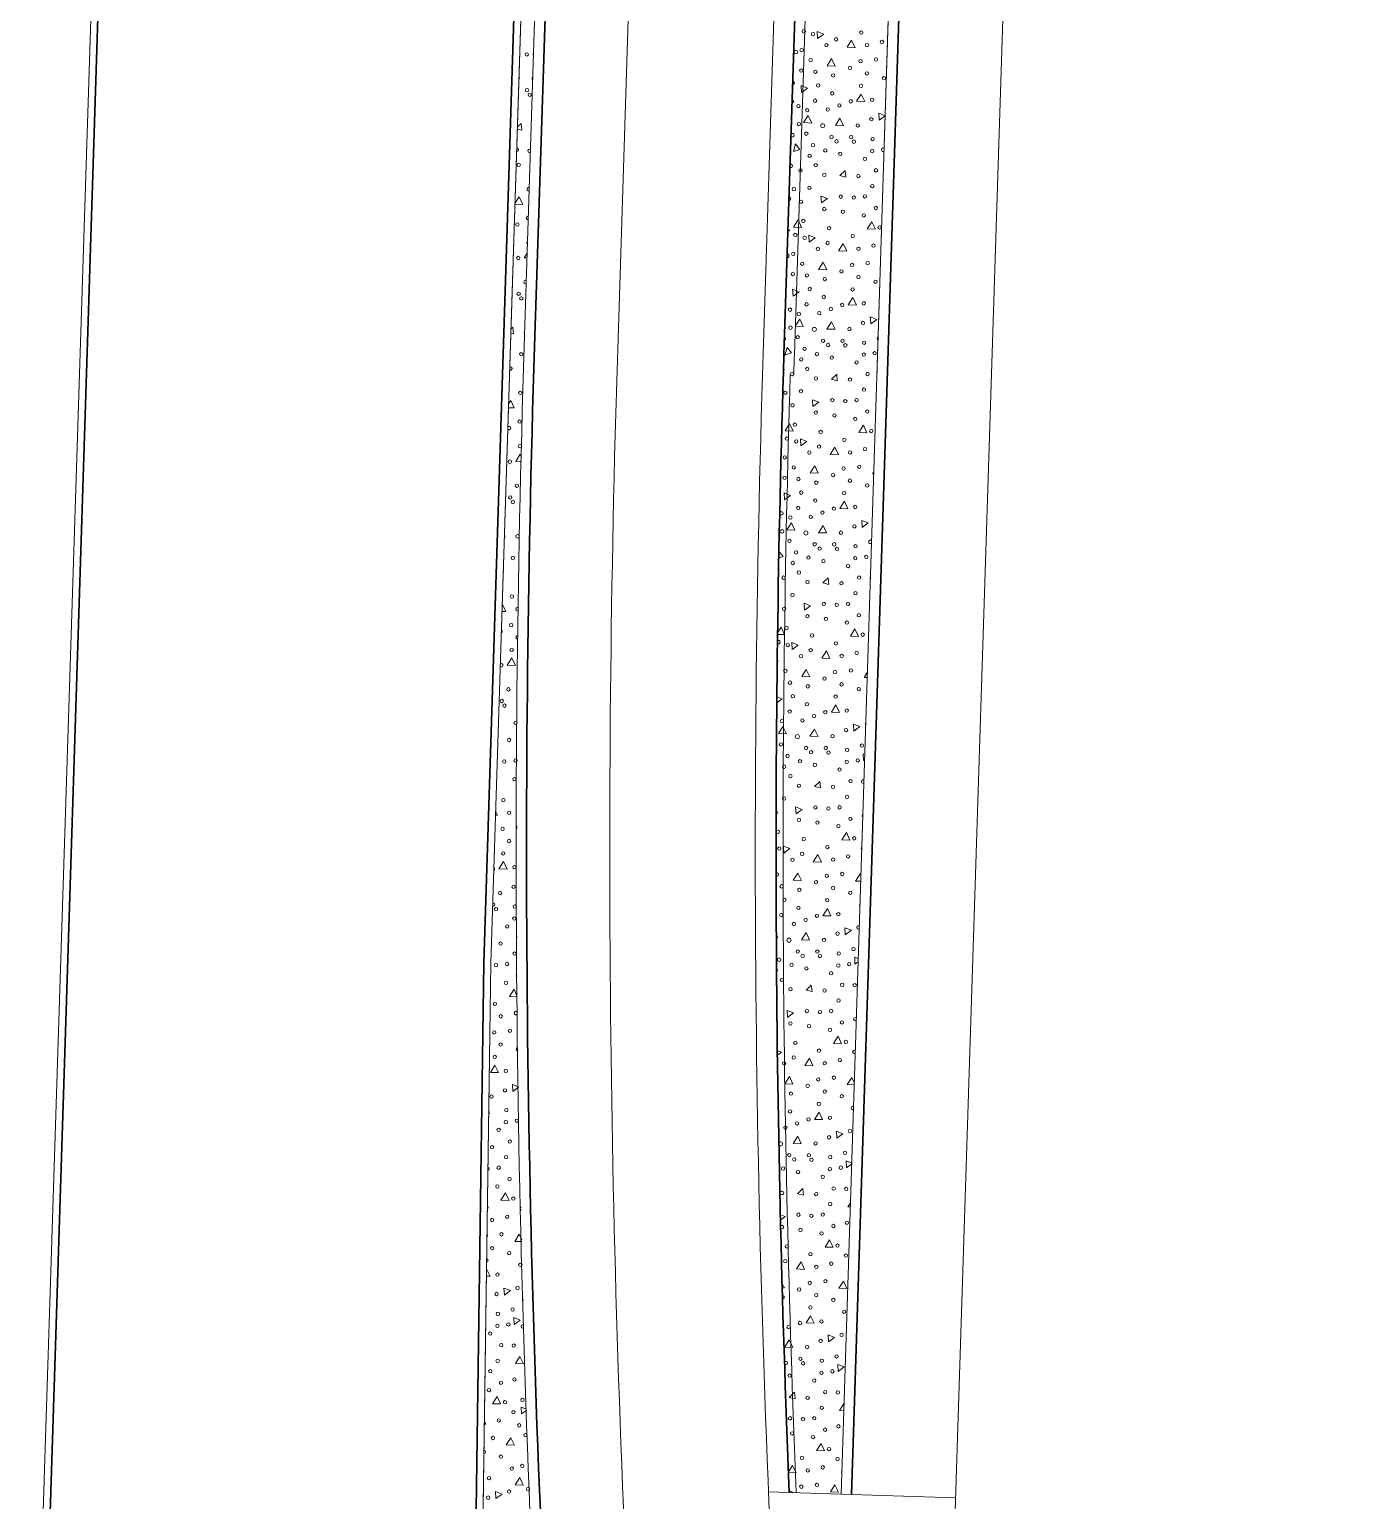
# Model space of a CAD drawing. Extents: x 2536801 to 2538856, y 7112140 to 7131569.
# Drawn here: x 2537715.6 to 2537843.1, y 7116938.2 to 7117079.7 of the extents above; entities that cross this region are included whole.
import ezdxf

# ---------------------------------------------------------------- set-up
doc = ezdxf.new("R2010")
doc.units = 0
doc.header["$LTSCALE"] = 100
doc.header["$MEASUREMENT"] = 0
for name, color, linetype, lineweight in [('D_BOC_FR', 3, 'Continuous', 13), ('D_BOC_RMP', 1, 'Continuous', 13), ('D_CTB_1', 2, 'Continuous', 0), ('D_EOS_ML', 7, 'Continuous', 30), ('D_EOS_RMP', 1, 'Continuous', 30), ('D_EOT_ML', 7, 'Continuous', 13), ('D_EOT_RMP', 1, 'Continuous', 13), ('D_FOC_FR', 3, 'Continuous', 30), ('D_RIPRAP_1', 7, 'Continuous', 0)]:
    doc.layers.add(name, color=color, linetype=linetype, lineweight=lineweight)

msp = doc.modelspace()

# ---------------------------------------------------------------- linework, layer by layer
at = {"layer": 'D_BOC_FR', "lineweight": 0}
for p, q in [((2537715.59, 7116895.42), (2537749.49, 7117959.28)), ((2537759.96, 7116989.91), (2537772.54, 7117384.85)), ((2537753.98, 7116562), (2537759.96, 7116989.91))]:
    msp.add_line(p, q, dxfattribs=at)
at = {"layer": 'D_BOC_RMP', "lineweight": 0}
msp.add_arc((2539285.41, 7117000.76), 1497.33, 178.24887, 182.36309, dxfattribs=at)
at = {"layer": 'D_CTB_1', "linetype": 'Continuous', "lineweight": 0, "ltscale": 0.025}
for p, q in [((2537789.17, 7117048.43), (2537802.14, 7117455.5)), ((2537797.11, 7117046.25), (2537801.88, 7117196.17))]:
    msp.add_line(p, q, dxfattribs=at)
at = {"layer": 'D_CTB_1', "linetype": 'Continuous', "lineweight": 0, "ltscale": 0.025, "extrusion": (0, 0, -1)}
msp.add_arc((-2539285.41, 7117000.76), 1497, 1.75111, 1.82493, dxfattribs=at)
at = {"layer": 'D_EOS_ML'}
msp.add_line((2537794.68, 7116938.8), (2537871.99, 7119365), dxfattribs=at)
at = {"layer": 'D_EOS_RMP'}
for p, q in [((2537764.18, 7117049.23), (2537778.09, 7117485.76)), ((2537788.17, 7117048.46), (2537801.14, 7117455.54))]:
    msp.add_line(p, q, dxfattribs=at)
at = {"layer": 'D_EOS_RMP', "extrusion": (0, 0, -1)}
for radius, start in [(1522, 356.82493), (1498, 357.63691)]:
    msp.add_arc((-2539285.41, 7117000.76), radius, start, 1.82493, dxfattribs=at)
at = {"layer": 'D_EOT_ML'}
msp.add_line((2537798.59, 7116747.27), (2537892.98, 7119709.78), dxfattribs=at)
at = {"layer": 'D_EOT_RMP'}
for p, q in [((2537772.18, 7117048.97), (2537785.15, 7117456.05)), ((2537786.17, 7117048.53), (2537799.14, 7117455.6)), ((2537804.68, 7116938.48), (2537786.68, 7116939.06))]:
    msp.add_line(p, q, dxfattribs=at)
at = {"layer": 'D_EOT_RMP', "extrusion": (0, 0, -1)}
for radius in [1514, 1500]:
    msp.add_arc((-2539285.41, 7117000.76), radius, 356.82493, 1.82493, dxfattribs=at)
at = {"layer": 'D_FOC_FR'}
for p, q in [((2537716.26, 7116895.4), (2537750.16, 7117959.26)), ((2537759.29, 7116989.93), (2537780.23, 7117646.9)), ((2537753.31, 7116562.01), (2537759.29, 7116989.93))]:
    msp.add_line(p, q, dxfattribs=at)
at = {"layer": 'D_RIPRAP_1', "color": 7, "linetype": 'Continuous', "lineweight": 0}
for p, q in [((2537762.52, 7117070.31), (2537762.89, 7117070.67)), ((2537762.89, 7117070.67), (2537762.95, 7117070.04)), ((2537762.95, 7117070.04), (2537762.52, 7117070.14)), ((2537793.54, 7117065.66), (2537794.06, 7117066.15)), ((2537794.06, 7117066.15), (2537794.12, 7117065.52)), ((2537794.12, 7117065.52), (2537793.54, 7117065.66)), ((2537762.14, 7117050.45), (2537761.89, 7117050.51)), ((2537761.9, 7117050.91), (2537762.08, 7117051.08)), ((2537762.08, 7117051.08), (2537762.14, 7117050.45)), ((2537792.73, 7117046.07), (2537793.24, 7117046.57)), ((2537793.24, 7117046.57), (2537793.3, 7117045.94)), ((2537793.3, 7117045.94), (2537792.73, 7117046.07)), ((2537761.33, 7117030.87), (2537761.27, 7117030.88)), ((2537761.28, 7117031.33), (2537761.33, 7117030.87)), ((2537791.91, 7117026.49), (2537792.43, 7117026.98)), ((2537792.49, 7117026.35), (2537791.91, 7117026.49)), ((2537792.43, 7117026.98), (2537792.49, 7117026.35)), ((2537791.1, 7117006.9), (2537791.62, 7117007.4)), ((2537791.68, 7117006.77), (2537791.1, 7117006.9)), ((2537791.62, 7117007.4), (2537791.68, 7117006.77)), ((2537790.29, 7116987.31), (2537790.8, 7116987.81)), ((2537790.87, 7116987.18), (2537790.29, 7116987.31)), ((2537790.8, 7116987.81), (2537790.87, 7116987.18)), ((2537789.47, 7116967.73), (2537789.99, 7116968.23)), ((2537790.05, 7116967.6), (2537789.47, 7116967.73)), ((2537789.99, 7116968.23), (2537790.05, 7116967.6)), ((2537788.66, 7116948.14), (2537789.18, 7116948.64)), ((2537789.18, 7116948.64), (2537789.24, 7116948.01)), ((2537789.24, 7116948.01), (2537788.66, 7116948.14))]:
    msp.add_line(p, q, dxfattribs=at)
at = {"layer": 'D_RIPRAP_1', "color": 7, "lineweight": 0, "flags": 128}
for points in [[(2537763.18, 7117049.26), (2537773.87, 7117384.57), (2537777.09, 7117485.79), (2537776.09, 7117485.83), (2537772.88, 7117384.84), (2537772.54, 7117384.85), (2537759.96, 7116989.91), (2537758.5, 7116885.57)], [(2537788.69, 7116938.99), (2537793.68, 7116938.84), (2537801.88, 7117196.17), (2537810.67, 7117471.96), (2537802.58, 7117472.29), (2537801.58, 7117472.33)], [(2537801.14, 7117455.54), (2537788.17, 7117048.46)]]:
    msp.add_lwpolyline(points, dxfattribs=at)
at = {"layer": 'D_RIPRAP_1', "color": 7, "linetype": 'Continuous', "lineweight": 0, "flags": 128}
for points in [[(2537791.41, 7117078.84), (2537791.37, 7117079.51), (2537791.99, 7117079.27)], [(2537795.02, 7117077.97), (2537794.25, 7117078.01), (2537794.68, 7117078.7)], [(2537793.09, 7117076.2), (2537792.31, 7117076.23), (2537792.75, 7117076.92)], [(2537789.85, 7117073.66), (2537789.82, 7117074.33), (2537790.43, 7117074.08)], [(2537795.94, 7117072.79), (2537795.16, 7117072.82), (2537795.6, 7117073.51)], [(2537790.84, 7117070.72), (2537790.06, 7117070.76), (2537790.5, 7117071.45)], [(2537793.89, 7117070.46), (2537793.11, 7117070.49), (2537793.55, 7117071.19)], [(2537797.32, 7117070.99), (2537797.29, 7117071.66), (2537797.9, 7117071.42)], [(2537789.71, 7117068.19), (2537789.08, 7117067.98), (2537789.28, 7117068.73)], [(2537791.77, 7117063.03), (2537791.73, 7117063.7), (2537792.35, 7117063.46)], [(2537789.86, 7117060.68), (2537789.08, 7117060.71), (2537789.52, 7117061.4)], [(2537796.96, 7117060.51), (2537796.18, 7117060.54), (2537796.62, 7117061.23)], [(2537790.59, 7117059.25), (2537790.56, 7117059.92), (2537791.17, 7117059.68)], [(2537794.21, 7117058.39), (2537793.43, 7117058.42), (2537793.87, 7117059.12)], [(2537792.28, 7117056.61), (2537791.5, 7117056.64), (2537791.94, 7117057.34)], [(2537789.04, 7117054.07), (2537789, 7117054.74), (2537789.62, 7117054.5)], [(2537795.13, 7117053.2), (2537794.35, 7117053.24), (2537794.79, 7117053.93)], [(2537796.51, 7117051.41), (2537796.47, 7117052.08), (2537797.09, 7117051.83)], [(2537790.03, 7117051.14), (2537789.25, 7117051.17), (2537789.69, 7117051.87)], [(2537793.08, 7117050.88), (2537792.3, 7117050.91), (2537792.74, 7117051.6)], [(2537788.9, 7117048.61), (2537788.26, 7117048.39), (2537788.47, 7117049.14)], [(2537790.95, 7117043.44), (2537790.92, 7117044.11), (2537791.53, 7117043.87)], [(2537789.04, 7117041.09), (2537788.27, 7117041.12), (2537788.71, 7117041.82)], [(2537796.15, 7117040.92), (2537795.37, 7117040.95), (2537795.81, 7117041.65)], [(2537789.78, 7117039.67), (2537789.75, 7117040.34), (2537790.36, 7117040.1)], [(2537793.4, 7117038.8), (2537792.62, 7117038.84), (2537793.06, 7117039.53)], [(2537791.47, 7117037.03), (2537790.69, 7117037.06), (2537791.13, 7117037.75)], [(2537788.23, 7117034.48), (2537788.19, 7117035.15), (2537788.81, 7117034.91)], [(2537794.32, 7117033.62), (2537793.54, 7117033.65), (2537793.98, 7117034.34)], [(2537789.22, 7117031.55), (2537788.44, 7117031.59), (2537788.88, 7117032.28)], [(2537795.7, 7117031.82), (2537795.66, 7117032.49), (2537796.28, 7117032.25)], [(2537792.26, 7117031.29), (2537791.49, 7117031.32), (2537791.93, 7117032.02)], [(2537790.14, 7117023.86), (2537790.1, 7117024.53), (2537790.72, 7117024.29)], [(2537788.97, 7117020.08), (2537788.93, 7117020.75), (2537789.55, 7117020.51)], [(2537795.34, 7117021.33), (2537794.56, 7117021.37), (2537795, 7117022.06)], [(2537792.58, 7117019.22), (2537791.81, 7117019.25), (2537792.25, 7117019.95)], [(2537762.34, 7117018.55), (2537761.56, 7117018.58), (2537762, 7117019.27)], [(2537790.65, 7117017.44), (2537789.88, 7117017.47), (2537790.31, 7117018.17)], [(2537793.5, 7117014.03), (2537792.73, 7117014.06), (2537793.17, 7117014.76)], [(2537788.4, 7117011.97), (2537787.63, 7117012), (2537788.07, 7117012.69)], [(2537791.45, 7117011.71), (2537790.67, 7117011.74), (2537791.11, 7117012.43)], [(2537794.88, 7117012.24), (2537794.85, 7117012.91), (2537795.46, 7117012.66)], [(2537789.33, 7117004.27), (2537789.29, 7117004.94), (2537789.91, 7117004.7)], [(2537794.52, 7117001.75), (2537793.75, 7117001.78), (2537794.18, 7117002.48)], [(2537788.16, 7117000.5), (2537788.12, 7117001.17), (2537788.74, 7117000.93)], [(2537761.53, 7116998.96), (2537760.75, 7116998.99), (2537761.19, 7116999.69)], [(2537791.77, 7116999.63), (2537790.99, 7116999.67), (2537791.43, 7117000.36)], [(2537789.84, 7116997.86), (2537789.06, 7116997.89), (2537789.5, 7116998.58)], [(2537792.69, 7116994.45), (2537791.91, 7116994.48), (2537792.35, 7116995.17)], [(2537790.64, 7116992.12), (2537789.86, 7116992.15), (2537790.3, 7116992.85)], [(2537794.07, 7116992.65), (2537794.03, 7116993.32), (2537794.65, 7116993.08)], [(2537788.51, 7116984.69), (2537788.48, 7116985.36), (2537789.09, 7116985.12)], [(2537793.71, 7116982.16), (2537792.93, 7116982.2), (2537793.37, 7116982.89)], [(2537760.71, 7116979.38), (2537759.94, 7116979.41), (2537760.37, 7116980.1)], [(2537790.96, 7116980.05), (2537790.18, 7116980.08), (2537790.62, 7116980.78)], [(2537789.03, 7116978.27), (2537788.25, 7116978.3), (2537788.69, 7116979)], [(2537791.88, 7116974.86), (2537791.1, 7116974.89), (2537791.54, 7116975.59)], [(2537789.83, 7116972.54), (2537789.05, 7116972.57), (2537789.49, 7116973.26)], [(2537793.26, 7116973.07), (2537793.22, 7116973.74), (2537793.84, 7116973.49)], [(2537761.73, 7116967.09), (2537760.95, 7116967.12), (2537761.39, 7116967.82)], [(2537792.9, 7116962.58), (2537792.12, 7116962.61), (2537792.56, 7116963.31)], [(2537790.15, 7116960.46), (2537789.37, 7116960.5), (2537789.81, 7116961.19)], [(2537761.28, 7116957.99), (2537761.24, 7116958.66), (2537761.86, 7116958.42)], [(2537794.22, 7116958.61), (2537793.44, 7116958.64), (2537793.88, 7116959.34)], [(2537762.21, 7116955.15), (2537762.18, 7116955.82), (2537762.79, 7116955.58)], [(2537791.06, 7116955.28), (2537790.29, 7116955.31), (2537790.73, 7116956)], [(2537792.45, 7116953.48), (2537792.41, 7116954.15), (2537793.03, 7116953.91)], [(2537763.12, 7116951.36), (2537762.35, 7116951.4), (2537762.78, 7116952.09)], [(2537793.38, 7116950.64), (2537793.34, 7116951.31), (2537793.96, 7116951.07)], [(2537760.92, 7116947.51), (2537760.14, 7116947.54), (2537760.58, 7116948.23)], [(2537762.24, 7116943.54), (2537761.46, 7116943.57), (2537761.9, 7116944.26)], [(2537792.08, 7116942.99), (2537791.31, 7116943.03), (2537791.75, 7116943.72)], [(2537763.1, 7116939.7), (2537762.32, 7116939.73), (2537762.76, 7116940.43)], [(2537760.47, 7116938.41), (2537760.43, 7116939.08), (2537761.05, 7116938.84)], [(2537793.4, 7116939.02), (2537792.63, 7116939.06), (2537793.06, 7116939.75)]]:
    msp.add_lwpolyline(points, close=True, dxfattribs=at)
for points in [[(2537764.08, 7117077.33), (2537764, 7117077.33), (2537764.08, 7117077.46)], [(2537762.67, 7117075.08), (2537762.72, 7117074.97), (2537762.67, 7117074.98)], [(2537788.96, 7117073.07), (2537789.11, 7117072.73), (2537788.95, 7117072.74)], [(2537762.29, 7117062.97), (2537762.71, 7117063.63), (2537763.04, 7117062.9), (2537762.29, 7117062.93)], [(2537788.55, 7117060.49), (2537788.72, 7117060.42), (2537788.55, 7117060.3)], [(2537763.45, 7117057.74), (2537763.19, 7117057.75), (2537763.47, 7117058.19)], [(2537761.67, 7117043.7), (2537761.89, 7117044.04), (2537762.23, 7117043.32), (2537761.66, 7117043.34)], [(2537762.93, 7117038.14), (2537762.37, 7117038.16), (2537762.81, 7117038.86), (2537762.94, 7117038.58)], [(2537796.81, 7117036.98), (2537796.69, 7117036.98), (2537796.82, 7117037.18)], [(2537787.78, 7117029.4), (2537788.09, 7117029.02), (2537787.77, 7117028.92)], [(2537761.06, 7117024.43), (2537761.08, 7117024.46), (2537761.42, 7117023.73), (2537761.04, 7117023.75)], [(2537787.63, 7117021.82), (2537787.89, 7117022.23), (2537788.23, 7117021.51), (2537787.62, 7117021.53)], [(2537796.19, 7117017.38), (2537795.88, 7117017.4), (2537796.2, 7117017.91)], [(2537787.5, 7117015.52), (2537787.99, 7117015.33), (2537787.49, 7117014.96)], [(2537795.93, 7117009.48), (2537795.81, 7117009.39), (2537795.78, 7117010.06), (2537795.95, 7117010)], [(2537760.43, 7117004.53), (2537760.61, 7117004.15), (2537760.41, 7117004.15)], [(2537795.56, 7116997.79), (2537795.06, 7116997.81), (2537795.5, 7116998.51), (2537795.58, 7116998.34)], [(2537787.53, 7116992.51), (2537787.59, 7116992.38), (2537787.53, 7116992.39)], [(2537795.31, 7116990.04), (2537795, 7116989.81), (2537794.97, 7116990.48), (2537795.32, 7116990.34)], [(2537762.48, 7116986.68), (2537761.77, 7116986.71), (2537762.21, 7116987.4), (2537762.48, 7116986.81)], [(2537795.19, 7116986.05), (2537795.14, 7116986.05), (2537795.19, 7116986.14)], [(2537787.56, 7116981.48), (2537787.92, 7116981.34), (2537787.56, 7116981.07)], [(2537794.94, 7116978.2), (2537794.25, 7116978.23), (2537794.69, 7116978.92), (2537794.94, 7116978.38)], [(2537762.65, 7116977.99), (2537762.09, 7116977.58), (2537762.06, 7116978.25), (2537762.65, 7116978.01)], [(2537794.7, 7116970.6), (2537794.19, 7116970.22), (2537794.15, 7116970.89), (2537794.7, 7116970.68)], [(2537787.92, 7116965.67), (2537788.28, 7116965.53), (2537787.93, 7116965.27)], [(2537794.56, 7116966.46), (2537794.32, 7116966.47), (2537794.58, 7116966.87)], [(2537762.97, 7116963.13), (2537762.27, 7116963.15), (2537762.71, 7116963.85), (2537762.96, 7116963.31)], [(2537759.55, 7116960.5), (2537759.56, 7116960.52), (2537759.9, 7116959.79), (2537759.54, 7116959.81)], [(2537788.09, 7116958.95), (2537788.21, 7116958.69), (2537788.1, 7116958.69)], [(2537788.25, 7116953), (2537788.67, 7116953.68), (2537789.01, 7116952.95), (2537788.25, 7116952.98)], [(2537763.41, 7116946.9), (2537762.94, 7116946.55), (2537762.9, 7116947.22), (2537763.4, 7116947.02)], [(2537793.94, 7116946.86), (2537793.51, 7116946.88), (2537793.95, 7116947.58), (2537793.96, 7116947.55)], [(2537788.61, 7116940.99), (2537788.99, 7116941.61), (2537789.33, 7116940.88), (2537788.61, 7116940.91)]]:
    msp.add_lwpolyline(points, dxfattribs=at)
at = {"layer": 'D_RIPRAP_1', "color": 7, "linetype": 'Continuous', "lineweight": 0}
for centre, radius in [((2537790.08, 7117079.54), 0.163), ((2537790.97, 7117079.27), 0.163), ((2537793.18, 7117078.77), 0.163), ((2537795.6, 7117079.42), 0.163), ((2537763.43, 7117077.32), 0.163), ((2537789.31, 7117077.54), 0.163), ((2537789.87, 7117077.73), 0.163), ((2537792.25, 7117078.2), 0.163), ((2537796.16, 7117078.21), 0.163), ((2537797.6, 7117078.52), 0.163), ((2537790.74, 7117076.77), 0.163), ((2537794.51, 7117076.03), 0.163), ((2537795.53, 7117076.66), 0.163), ((2537797.03, 7117076.83), 0.163), ((2537789.84, 7117075.77), 0.163), ((2537791.19, 7117075.65), 0.163), ((2537792.9, 7117075.3), 0.163), ((2537796.15, 7117075.49), 0.163), ((2537797.79, 7117075.03), 0.163), ((2537763.46, 7117073.88), 0.163), ((2537763.72, 7117073.44), 0.163), ((2537791.46, 7117074.34), 0.163), ((2537792.81, 7117073.58), 0.163), ((2537795.58, 7117074.3), 0.163), ((2537796.65, 7117072.96), 0.163), ((2537789.56, 7117072.35), 0.163), ((2537790.41, 7117071.95), 0.163), ((2537791.16, 7117072.87), 0.163), ((2537792.38, 7117072.02), 0.163), ((2537793.5, 7117072.42), 0.163), ((2537794.59, 7117072.81), 0.163), ((2537789.61, 7117070.62), 0.163), ((2537791.9, 7117070.46), 0.199), ((2537795.27, 7117070.49), 0.163), ((2537796.57, 7117071.09), 0.163), ((2537790.32, 7117069.7), 0.163), ((2537792.74, 7117069.37), 0.163), ((2537793.22, 7117068.96), 0.163), ((2537794.63, 7117069.37), 0.163), ((2537794.89, 7117068.93), 0.163), ((2537796.69, 7117069.18), 0.163), ((2537790.64, 7117067.57), 0.163), ((2537790.96, 7117068.59), 0.163), ((2537792.15, 7117068.09), 0.163), ((2537793.58, 7117067.75), 0.163), ((2537796.65, 7117068.03), 0.163), ((2537762.66, 7117066.7), 0.163), ((2537789.76, 7117066.16), 0.163), ((2537791.22, 7117066.66), 0.163), ((2537795.96, 7117067.28), 0.163), ((2537797.02, 7117066.17), 0.163), ((2537790.62, 7117064.5), 0.163), ((2537792.05, 7117065.74), 0.163), ((2537795.33, 7117065.62), 0.163), ((2537796.67, 7117064.66), 0.163), ((2537789.12, 7117064.36), 0.163), ((2537789.81, 7117063.15), 0.163), ((2537793.63, 7117063.64), 0.163), ((2537794.88, 7117063.55), 0.163), ((2537795.96, 7117063.66), 0.163), ((2537792.05, 7117062.45), 0.163), ((2537793.83, 7117062.19), 0.163), ((2537795.84, 7117061.84), 0.163), ((2537797, 7117062.55), 0.163), ((2537762.53, 7117060.96), 0.163), ((2537790.03, 7117061.31), 0.163), ((2537792.51, 7117060.6), 0.163), ((2537797.37, 7117060.68), 0.163), ((2537789.26, 7117059.96), 0.163), ((2537790.16, 7117059.68), 0.163), ((2537792.36, 7117059.18), 0.163), ((2537794.79, 7117059.84), 0.163), ((2537796.78, 7117058.93), 0.163), ((2537762.61, 7117057.74), 0.163), ((2537789.06, 7117058.14), 0.163), ((2537791.43, 7117058.61), 0.163), ((2537795.34, 7117058.63), 0.163), ((2537789.03, 7117056.19), 0.163), ((2537789.93, 7117057.19), 0.163), ((2537790.38, 7117056.06), 0.163), ((2537793.7, 7117056.45), 0.163), ((2537794.72, 7117057.07), 0.163), ((2537796.22, 7117057.24), 0.163), ((2537790.65, 7117054.76), 0.163), ((2537792.09, 7117055.71), 0.163), ((2537794.77, 7117054.72), 0.163), ((2537795.34, 7117055.9), 0.163), ((2537796.98, 7117055.45), 0.163), ((2537762.65, 7117054.3), 0.163), ((2537762.91, 7117053.85), 0.163), ((2537790.35, 7117053.28), 0.163), ((2537792, 7117053.99), 0.163), ((2537793.78, 7117053.22), 0.163), ((2537795.84, 7117053.38), 0.163), ((2537788.75, 7117052.77), 0.163), ((2537789.6, 7117052.36), 0.163), ((2537791.56, 7117052.43), 0.163), ((2537792.68, 7117052.84), 0.163), ((2537788.8, 7117051.04), 0.163), ((2537791.09, 7117050.87), 0.199), ((2537794.46, 7117050.91), 0.163), ((2537795.76, 7117051.5), 0.163), ((2537789.5, 7117050.12), 0.163), ((2537790.15, 7117049.01), 0.163), ((2537791.93, 7117049.78), 0.163), ((2537792.41, 7117049.37), 0.163), ((2537793.81, 7117049.78), 0.163), ((2537794.07, 7117049.34), 0.163), ((2537795.88, 7117049.59), 0.163), ((2537762.9, 7117048.48), 0.163), ((2537789.83, 7117047.98), 0.163), ((2537791.34, 7117048.5), 0.163), ((2537792.77, 7117048.16), 0.163), ((2537795.15, 7117047.7), 0.163), ((2537795.84, 7117048.45), 0.163), ((2537796.89, 7117048.58), 0.163), ((2537788.95, 7117046.57), 0.163), ((2537790.41, 7117047.07), 0.163), ((2537791.24, 7117046.15), 0.163), ((2537796.21, 7117046.58), 0.163), ((2537762.81, 7117044.76), 0.163), ((2537788.31, 7117044.78), 0.163), ((2537789.81, 7117044.92), 0.163), ((2537794.52, 7117046.04), 0.163), ((2537795.86, 7117045.08), 0.163), ((2537788.99, 7117043.57), 0.163), ((2537792.82, 7117044.06), 0.163), ((2537794.07, 7117043.96), 0.163), ((2537795.15, 7117044.07), 0.163), ((2537762.74, 7117042), 0.163), ((2537791.23, 7117042.87), 0.163), ((2537793.02, 7117042.6), 0.163), ((2537795.03, 7117042.26), 0.163), ((2537796.18, 7117042.97), 0.163), ((2537789.22, 7117041.72), 0.163), ((2537791.7, 7117041.01), 0.163), ((2537796.56, 7117041.09), 0.163), ((2537762.79, 7117039.64), 0.163), ((2537788.45, 7117040.37), 0.163), ((2537789.35, 7117040.1), 0.163), ((2537790.62, 7117039.03), 0.163), ((2537791.55, 7117039.6), 0.163), ((2537793.98, 7117040.25), 0.163), ((2537794.53, 7117039.04), 0.163), ((2537795.97, 7117039.35), 0.163), ((2537761.8, 7117038.15), 0.163), ((2537788.24, 7117038.56), 0.163), ((2537789.11, 7117037.6), 0.163), ((2537795.41, 7117037.66), 0.163), ((2537788.22, 7117036.6), 0.163), ((2537789.56, 7117036.48), 0.163), ((2537792.89, 7117036.86), 0.163), ((2537793.9, 7117037.49), 0.163), ((2537794.52, 7117036.32), 0.163), ((2537762.48, 7117035.83), 0.163), ((2537789.83, 7117035.17), 0.163), ((2537791.28, 7117036.13), 0.163), ((2537793.96, 7117035.13), 0.163), ((2537796.17, 7117035.86), 0.163), ((2537761.84, 7117034.71), 0.163), ((2537762.09, 7117034.27), 0.163), ((2537789.54, 7117033.7), 0.163), ((2537791.18, 7117034.41), 0.163), ((2537792.97, 7117033.64), 0.163), ((2537795.03, 7117033.79), 0.163), ((2537788.78, 7117032.78), 0.163), ((2537790.75, 7117032.85), 0.163), ((2537791.87, 7117033.25), 0.163), ((2537794.95, 7117031.92), 0.163), ((2537762.54, 7117030.97), 0.163), ((2537788.69, 7117030.53), 0.163), ((2537790.28, 7117031.29), 0.199), ((2537793.65, 7117031.32), 0.163), ((2537789.34, 7117029.42), 0.163), ((2537791.12, 7117030.2), 0.163), ((2537791.6, 7117029.79), 0.163), ((2537793, 7117030.2), 0.163), ((2537793.26, 7117029.76), 0.163), ((2537795.06, 7117030.01), 0.163), ((2537762.09, 7117028.89), 0.163), ((2537789.01, 7117028.4), 0.163), ((2537790.52, 7117028.92), 0.163), ((2537791.96, 7117028.58), 0.163), ((2537794.34, 7117028.11), 0.163), ((2537795.03, 7117028.86), 0.163), ((2537796.08, 7117028.99), 0.163), ((2537788.13, 7117026.99), 0.163), ((2537789.6, 7117027.49), 0.163), ((2537790.43, 7117026.57), 0.163), ((2537793.7, 7117026.45), 0.163), ((2537795.39, 7117027), 0.163), ((2537762, 7117025.18), 0.163), ((2537788.99, 7117025.33), 0.163), ((2537795.05, 7117025.49), 0.163), ((2537788.18, 7117023.98), 0.163), ((2537792, 7117024.47), 0.163), ((2537793.25, 7117024.38), 0.163), ((2537794.34, 7117024.48), 0.163), ((2537761.93, 7117022.42), 0.163), ((2537788.41, 7117022.14), 0.163), ((2537790.42, 7117023.28), 0.163), ((2537792.2, 7117023.02), 0.163), ((2537794.22, 7117022.67), 0.163), ((2537795.37, 7117023.38), 0.163), ((2537790.88, 7117021.43), 0.163), ((2537793.16, 7117020.67), 0.163), ((2537795.75, 7117021.51), 0.163), ((2537761.98, 7117020.06), 0.163), ((2537788.53, 7117020.51), 0.163), ((2537789.81, 7117019.44), 0.163), ((2537790.74, 7117020.01), 0.163), ((2537793.72, 7117019.46), 0.163), ((2537795.16, 7117019.76), 0.163), ((2537788.3, 7117018.02), 0.163), ((2537793.09, 7117017.9), 0.163), ((2537794.6, 7117018.07), 0.163), ((2537788.75, 7117016.89), 0.163), ((2537790.46, 7117016.54), 0.163), ((2537792.07, 7117017.28), 0.163), ((2537793.71, 7117016.73), 0.163), ((2537761.02, 7117015.13), 0.163), ((2537761.67, 7117016.25), 0.163), ((2537789.02, 7117015.59), 0.163), ((2537793.14, 7117015.55), 0.163), ((2537795.36, 7117016.28), 0.163), ((2537761.28, 7117014.68), 0.163), ((2537788.72, 7117014.11), 0.163), ((2537790.37, 7117014.82), 0.163), ((2537791.06, 7117013.67), 0.163), ((2537792.15, 7117014.05), 0.163), ((2537794.21, 7117014.21), 0.163), ((2537762.36, 7117013.04), 0.163), ((2537787.97, 7117013.19), 0.163), ((2537789.94, 7117013.26), 0.163), ((2537794.14, 7117012.33), 0.163), ((2537761.73, 7117011.38), 0.163), ((2537787.88, 7117010.95), 0.163), ((2537789.46, 7117011.7), 0.199), ((2537792.84, 7117011.74), 0.163), ((2537795.67, 7117010.84), 0.163), ((2537761.27, 7117009.31), 0.163), ((2537762.36, 7117009.41), 0.163), ((2537788.52, 7117009.84), 0.163), ((2537789.71, 7117009.33), 0.163), ((2537790.3, 7117010.61), 0.163), ((2537790.78, 7117010.2), 0.163), ((2537792.19, 7117010.61), 0.163), ((2537792.45, 7117010.17), 0.163), ((2537794.21, 7117009.28), 0.163), ((2537794.25, 7117010.42), 0.163), ((2537795.27, 7117009.41), 0.163), ((2537788.2, 7117008.81), 0.163), ((2537788.79, 7117007.9), 0.163), ((2537791.14, 7117008.99), 0.163), ((2537793.52, 7117008.53), 0.163), ((2537762.24, 7117007.6), 0.163), ((2537789.61, 7117006.98), 0.163), ((2537792.89, 7117006.87), 0.163), ((2537794.58, 7117007.41), 0.163), ((2537761.18, 7117005.59), 0.163), ((2537788.18, 7117005.75), 0.163), ((2537794.24, 7117005.91), 0.163), ((2537761.74, 7117004.38), 0.163), ((2537789.61, 7117003.7), 0.163), ((2537791.19, 7117004.89), 0.163), ((2537792.44, 7117004.79), 0.163), ((2537793.52, 7117004.9), 0.163), ((2537794.56, 7117003.8), 0.163), ((2537761.11, 7117002.83), 0.163), ((2537791.39, 7117003.43), 0.163), ((2537793.41, 7117003.09), 0.163), ((2537761.73, 7117001.66), 0.163), ((2537787.72, 7117000.93), 0.163), ((2537790.07, 7117001.84), 0.163), ((2537792.35, 7117001.08), 0.163), ((2537794.93, 7117001.92), 0.163), ((2537761.17, 7117000.47), 0.163), ((2537788.99, 7116999.86), 0.163), ((2537789.92, 7117000.43), 0.163), ((2537792.9, 7116999.87), 0.163), ((2537794.34, 7117000.18), 0.163), ((2537762.24, 7116999.14), 0.163), ((2537792.28, 7116998.32), 0.163), ((2537793.78, 7116998.49), 0.163), ((2537760.86, 7116996.66), 0.163), ((2537762.16, 7116997.26), 0.163), ((2537787.94, 7116997.3), 0.163), ((2537789.65, 7116996.96), 0.163), ((2537791.26, 7116997.69), 0.163), ((2537792.9, 7116997.15), 0.163), ((2537794.54, 7116996.69), 0.163), ((2537762.27, 7116995.35), 0.163), ((2537788.21, 7116996), 0.163), ((2537789.56, 7116995.24), 0.163), ((2537792.33, 7116995.96), 0.163), ((2537760.47, 7116995.1), 0.163), ((2537762.23, 7116994.2), 0.163), ((2537787.91, 7116994.53), 0.163), ((2537790.25, 7116994.08), 0.163), ((2537791.34, 7116994.47), 0.163), ((2537793.4, 7116994.62), 0.163), ((2537761.55, 7116993.45), 0.163), ((2537789.13, 7116993.68), 0.163), ((2537793.32, 7116992.75), 0.163), ((2537760.91, 7116991.8), 0.163), ((2537788.65, 7116992.12), 0.199), ((2537789.49, 7116991.03), 0.163), ((2537791.38, 7116991.03), 0.163), ((2537792.02, 7116992.15), 0.163), ((2537794.86, 7116991.26), 0.163), ((2537760.46, 7116989.72), 0.163), ((2537761.54, 7116989.83), 0.163), ((2537762.26, 7116990.83), 0.163), ((2537787.71, 7116990.25), 0.163), ((2537788.9, 7116989.75), 0.163), ((2537789.97, 7116990.62), 0.163), ((2537791.63, 7116990.59), 0.163), ((2537793.4, 7116989.69), 0.163), ((2537793.44, 7116990.84), 0.163), ((2537794.45, 7116989.82), 0.163), ((2537787.97, 7116988.32), 0.163), ((2537790.33, 7116989.41), 0.163), ((2537792.71, 7116988.94), 0.163), ((2537761.43, 7116988.02), 0.163), ((2537788.8, 7116987.4), 0.163), ((2537792.08, 7116987.28), 0.163), ((2537793.77, 7116987.83), 0.163), ((2537794.97, 7116987.79), 0.163), ((2537760.37, 7116986.01), 0.163), ((2537790.38, 7116985.3), 0.163), ((2537792.71, 7116985.31), 0.163), ((2537793.42, 7116986.32), 0.163), ((2537760.93, 7116984.8), 0.163), ((2537788.79, 7116984.11), 0.163), ((2537790.58, 7116983.85), 0.163), ((2537791.63, 7116985.21), 0.163), ((2537793.74, 7116984.21), 0.163), ((2537760.3, 7116983.25), 0.163), ((2537761.81, 7116983.41), 0.163), ((2537792.59, 7116983.5), 0.163), ((2537760.92, 7116982.08), 0.163), ((2537789.26, 7116982.26), 0.163), ((2537791.54, 7116981.5), 0.163), ((2537794.12, 7116982.34), 0.163), ((2537760.35, 7116980.89), 0.163), ((2537761.42, 7116979.55), 0.163), ((2537788.18, 7116980.27), 0.163), ((2537789.11, 7116980.84), 0.163), ((2537792.09, 7116980.29), 0.163), ((2537793.53, 7116980.59), 0.163), ((2537791.47, 7116978.73), 0.163), ((2537792.97, 7116978.9), 0.163), ((2537760.04, 7116977.08), 0.163), ((2537761.34, 7116977.67), 0.163), ((2537788.84, 7116977.37), 0.163), ((2537790.45, 7116978.11), 0.163), ((2537792.09, 7116977.56), 0.163), ((2537793.73, 7116977.11), 0.163), ((2537761.46, 7116975.77), 0.163), ((2537788.75, 7116975.65), 0.163), ((2537791.52, 7116976.38), 0.163), ((2537761.42, 7116974.62), 0.163), ((2537762.47, 7116974.75), 0.163), ((2537788.31, 7116974.09), 0.163), ((2537789.43, 7116974.5), 0.163), ((2537790.53, 7116974.88), 0.163), ((2537792.59, 7116975.04), 0.163), ((2537760.73, 7116973.87), 0.163), ((2537761.79, 7116972.75), 0.163), ((2537791.21, 7116972.57), 0.163), ((2537792.51, 7116973.16), 0.163), ((2537794.52, 7116973.75), 0.163), ((2537760.1, 7116972.21), 0.163), ((2537761.44, 7116971.25), 0.163), ((2537788.68, 7116971.44), 0.163), ((2537790.56, 7116971.44), 0.163), ((2537792.62, 7116971.25), 0.163), ((2537794.05, 7116971.67), 0.163), ((2537760.73, 7116970.24), 0.163), ((2537788.09, 7116970.16), 0.163), ((2537789.16, 7116971.03), 0.163), ((2537789.52, 7116969.82), 0.163), ((2537790.82, 7116971), 0.163), ((2537792.59, 7116970.11), 0.163), ((2537793.64, 7116970.24), 0.163), ((2537760.61, 7116968.43), 0.163), ((2537761.77, 7116969.14), 0.163), ((2537791.9, 7116969.36), 0.163), ((2537792.95, 7116968.24), 0.163), ((2537762.14, 7116967.27), 0.163), ((2537791.27, 7116967.7), 0.163), ((2537794.16, 7116968.2), 0.163), ((2537761.55, 7116965.52), 0.163), ((2537789.56, 7116965.72), 0.163), ((2537790.81, 7116965.62), 0.163), ((2537791.9, 7116965.73), 0.163), ((2537792.61, 7116966.73), 0.163), ((2537760.11, 7116965.21), 0.163), ((2537789.76, 7116964.26), 0.163), ((2537792.93, 7116964.63), 0.163), ((2537794.22, 7116964.94), 0.163), ((2537760.99, 7116963.83), 0.163), ((2537788.45, 7116962.67), 0.163), ((2537791.78, 7116963.92), 0.163), ((2537793.31, 7116962.75), 0.163), ((2537760.11, 7116962.49), 0.163), ((2537761.75, 7116962.03), 0.163), ((2537788.3, 7116961.25), 0.163), ((2537790.72, 7116961.91), 0.163), ((2537794.13, 7116961.79), 0.163), ((2537760.61, 7116959.96), 0.163), ((2537762.81, 7116960.89), 0.163), ((2537791.28, 7116960.7), 0.163), ((2537792.72, 7116961.01), 0.163), ((2537762.54, 7116958.67), 0.163), ((2537789.63, 7116958.52), 0.163), ((2537790.65, 7116959.15), 0.163), ((2537792.16, 7116959.32), 0.163), ((2537760.53, 7116958.09), 0.163), ((2537791.27, 7116957.98), 0.163), ((2537792.92, 7116957.52), 0.163), ((2537760.65, 7116956.18), 0.163), ((2537762.07, 7116956.6), 0.163), ((2537790.71, 7116956.79), 0.163), ((2537793.97, 7116956.38), 0.163), ((2537759.92, 7116954.28), 0.163), ((2537760.61, 7116955.03), 0.163), ((2537761.66, 7116955.16), 0.163), ((2537788.62, 7116954.91), 0.163), ((2537789.71, 7116955.3), 0.163), ((2537791.77, 7116955.45), 0.163), ((2537793.71, 7116954.16), 0.163), ((2537760.98, 7116953.17), 0.163), ((2537762.18, 7116953.13), 0.163), ((2537790.4, 7116952.98), 0.163), ((2537791.7, 7116953.58), 0.163), ((2537760.63, 7116951.66), 0.163), ((2537789.75, 7116951.86), 0.163), ((2537790.01, 7116951.42), 0.163), ((2537791.81, 7116951.67), 0.163), ((2537793.23, 7116952.09), 0.163), ((2537759.92, 7116950.66), 0.163), ((2537762.24, 7116949.87), 0.163), ((2537788.71, 7116950.24), 0.163), ((2537791.77, 7116950.52), 0.163), ((2537792.83, 7116950.65), 0.163), ((2537759.8, 7116948.85), 0.163), ((2537760.95, 7116949.55), 0.163), ((2537791.08, 7116949.77), 0.163), ((2537792.14, 7116948.66), 0.163), ((2537793.35, 7116948.62), 0.163), ((2537761.33, 7116947.68), 0.163), ((2537763.02, 7116947.91), 0.163), ((2537790.45, 7116948.11), 0.163), ((2537791.8, 7116947.15), 0.163), ((2537760.74, 7116945.93), 0.163), ((2537762.15, 7116946.72), 0.163), ((2537788.75, 7116946.13), 0.163), ((2537790, 7116946.04), 0.163), ((2537791.08, 7116946.14), 0.163), ((2537760.18, 7116944.24), 0.163), ((2537762.71, 7116945.46), 0.163), ((2537763.3, 7116944.5), 0.163), ((2537788.95, 7116944.68), 0.163), ((2537790.97, 7116944.33), 0.163), ((2537792.12, 7116945.04), 0.163), ((2537793.41, 7116945.36), 0.163), ((2537792.5, 7116943.17), 0.163), ((2537760.94, 7116942.45), 0.163), ((2537763, 7116941.55), 0.163), ((2537789.91, 7116942.33), 0.163), ((2537791.9, 7116941.42), 0.163), ((2537793.32, 7116942.21), 0.163), ((2537759.8, 7116940.38), 0.163), ((2537761.99, 7116941.3), 0.163), ((2537790.46, 7116941.12), 0.163), ((2537761.73, 7116939.09), 0.163), ((2537763.55, 7116939.32), 0.163), ((2537789.84, 7116939.56), 0.163), ((2537791.34, 7116939.73), 0.163), ((2537759.72, 7116938.5), 0.163)]:
    msp.add_circle(centre, radius, dxfattribs=at)
for centre, radius, start, end in [((2537764.11, 7117075), 0.163, 128.0909, 228.2593), ((2537789.01, 7117074.58), 0.163, 266.5218, 89.8283), ((2537788.98, 7117069.55), 0.163, 212.7539, 143.5962), ((2537762.46, 7117068.15), 0.163, 264.6038, 91.7463), ((2537763.71, 7117068.06), 0.163, 62.6307, 293.7194), ((2537797.7, 7117068.16), 0.163, 50.3485, 306.0017), ((2537788.82, 7117066.6), 0.163, 242.0515, 114.2987), ((2537763.62, 7117064.35), 0.163, 73.2238, 283.1264), ((2537788.65, 7117063.46), 0.163, 266.232, 90.1182), ((2537763.55, 7117061.59), 0.163, 79.465, 276.8851), ((2537763.6, 7117059.23), 0.163, 127.1814, 229.1688), ((2537788.5, 7117057.95), 0.163, 260.2518, 96.0984), ((2537763.3, 7117055.42), 0.163, 57.1164, 299.2337), ((2537763.35, 7117050.55), 0.163, 139.3358, 217.0144), ((2537788.16, 7117049.96), 0.163, 287.7008, 68.6493), ((2537797.3, 7117050.01), 0.163, 114.0506, 242.2995), ((2537761.85, 7117047.11), 0.163, 243.7457, 112.6044), ((2537788.01, 7117047.01), 0.163, 323.9615, 33.7128), ((2537761.72, 7117041.37), 0.163, 220.7136, 135.6365), ((2537787.93, 7117033.18), 0.163, 242.9156, 114.7586), ((2537787.99, 7117031.45), 0.163, 192.088, 165.5862), ((2537796.48, 7117030.43), 0.163, 42.0248, 314.3253), ((2537761.04, 7117027.53), 0.163, 316.2453, 40.1048), ((2537796.6, 7117026.96), 0.163, 130.1435, 226.2066), ((2537762.55, 7117023.97), 0.163, 66.6569, 290.7538), ((2537760.91, 7117021.79), 0.163, 293.0547, 63.2954), ((2537762.55, 7117021.25), 0.163, 87.0874, 270.3232), ((2537787.64, 7117020.79), 0.163, 258.7214, 98.9528), ((2537760.99, 7117018.57), 0.163, 223.6251, 132.725), ((2537787.43, 7117018.97), 0.163, 329.3259, 28.3483), ((2537787.4, 7117017.02), 0.163, 321.3314, 36.3428), ((2537796.15, 7117012.92), 0.163, 126.7731, 229.577), ((2537795.79, 7117007.37), 0.163, 58.9097, 297.4405), ((2537787.37, 7117004.4), 0.163, 321.4095, 38.9129), ((2537795.85, 7117004.11), 0.163, 118.7238, 237.6264), ((2537762.62, 7117003), 0.163, 129.7525, 230.0318), ((2537787.59, 7117002.55), 0.163, 235.26, 125.0624), ((2537795.76, 7117000.96), 0.163, 123.6099, 232.7403), ((2537760.18, 7116998.98), 0.163, 295.3047, 61.0455), ((2537787.49, 7116998.43), 0.163, 279.0779, 81.2445), ((2537760.21, 7116995.54), 0.163, 242.5555, 113.7946), ((2537795.6, 7116995.55), 0.163, 129.8194, 226.5307), ((2537762.6, 7116992.34), 0.163, 131.6279, 228.1564), ((2537795.33, 7116993.33), 0.163, 55.9177, 300.4325), ((2537762.58, 7116988.72), 0.163, 124.8267, 234.9576), ((2537787.39, 7116989.23), 0.163, 337.9082, 22.4141), ((2537762.37, 7116985.1), 0.163, 32.9982, 329.4124), ((2537795.03, 7116984.53), 0.163, 47.6857, 308.6644), ((2537762.57, 7116981.62), 0.163, 86.8678, 275.5428), ((2537794.94, 7116981.38), 0.163, 52.8791, 303.4711), ((2537759.66, 7116975.51), 0.163, 308.7526, 49.6457), ((2537794.79, 7116975.96), 0.163, 58.6324, 297.7178), ((2537787.84, 7116972.53), 0.199, 242.2205, 120.7501), ((2537759.65, 7116970.14), 0.163, 281.8529, 76.5454), ((2537787.99, 7116967.81), 0.163, 221.3979, 141.5726), ((2537759.56, 7116966.42), 0.163, 296.1187, 62.2796), ((2537762.97, 7116966.3), 0.163, 115.3581, 247.0525), ((2537787.98, 7116964.53), 0.163, 259.4974, 103.4732), ((2537759.49, 7116963.66), 0.163, 309.6763, 48.7221), ((2537759.54, 7116961.3), 0.163, 276.4574, 81.9409), ((2537763.23, 7116957.52), 0.163, 153.172, 209.2387), ((2537788.03, 7116957.79), 0.163, 307.6722, 55.2983), ((2537763.06, 7116954.97), 0.163, 62.0825, 300.3281), ((2537759.29, 7116952.63), 0.163, 337.3911, 21.0072), ((2537788.35, 7116951.45), 0.163, 250.4844, 112.4861), ((2537759.3, 7116945.63), 0.163, 284.036, 74.3623), ((2537759.3, 7116942.91), 0.163, 272.2237, 86.1747), ((2537793.87, 7116940.95), 0.163, 135.7157, 220.6344), ((2537788.82, 7116938.94), 0.163, 17.4597, 146.8752)]:
    msp.add_arc(centre, radius, start, end, dxfattribs=at)
at = {"layer": 'D_RIPRAP_1', "color": 7, "lineweight": 0, "extrusion": (0, 0, -1)}
msp.add_arc((-2539285.41, 7117000.76), 1523, 356.82493, 1.82493, dxfattribs=at)
at = {"layer": 'D_RIPRAP_1', "color": 7, "lineweight": 0}
msp.add_arc((2539285.41, 7117000.76), 1498, 178.17507, 182.36309, dxfattribs=at)

doc.saveas('drawing.dxf')
